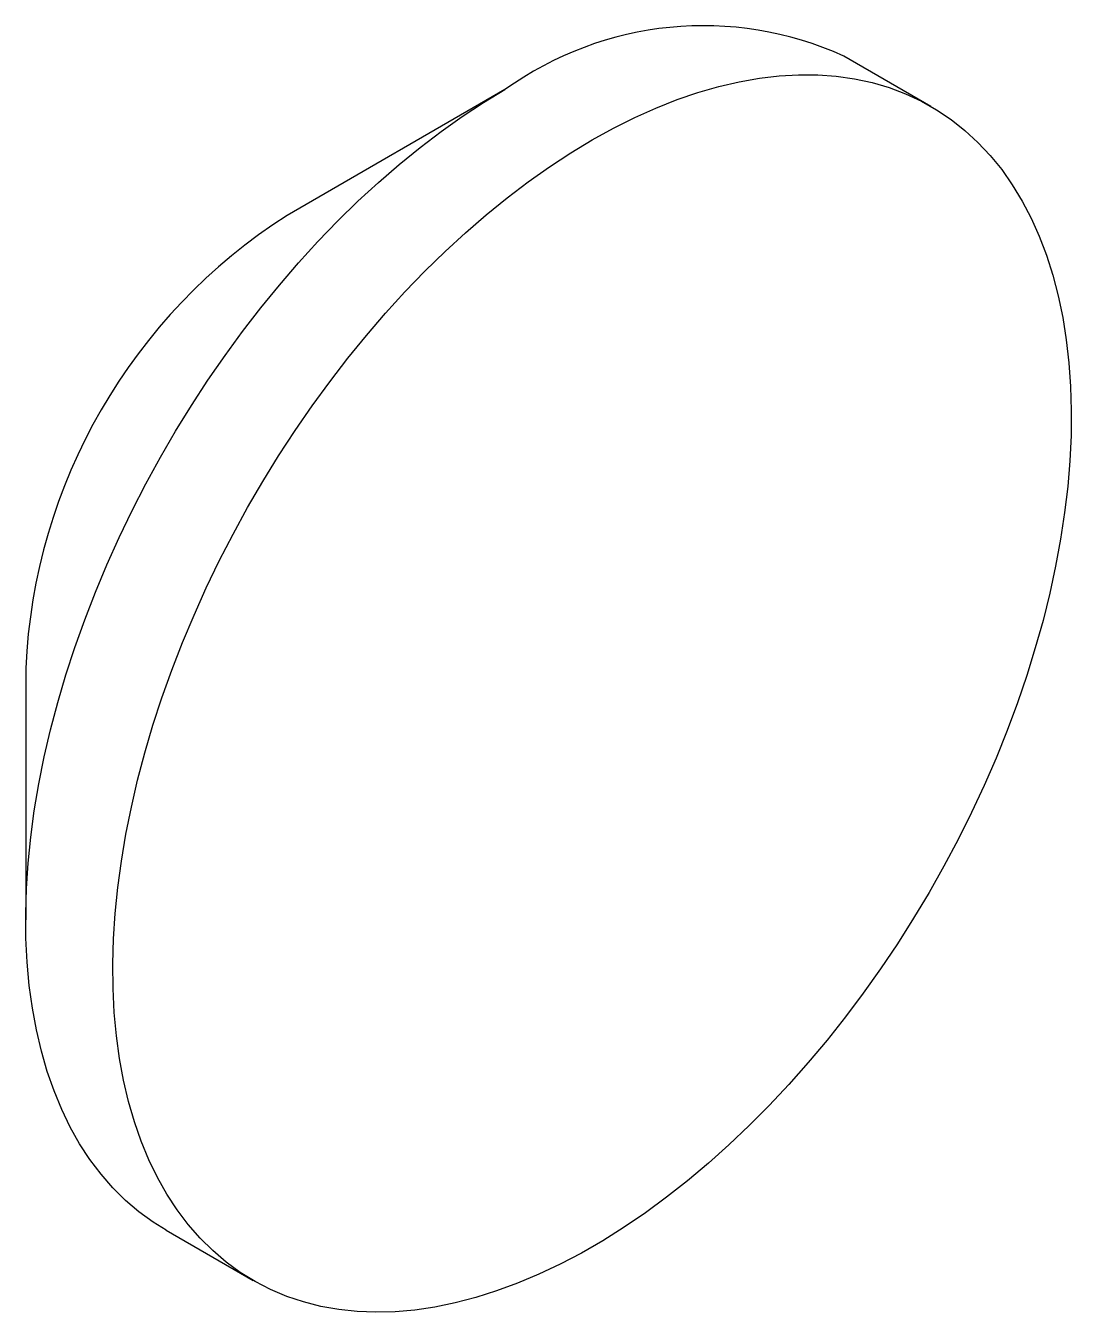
# Paper-space layout '_Isometric' of a CAD drawing. Header units: millimetres, sheet in inches. Extents: x -9.2 to 7.8, y -10 to 10.8.
import ezdxf

# ---------------------------------------------------------------- set-up
doc = ezdxf.new("R2010")
doc.units = ezdxf.units.MM

psp = doc.layouts.new('_Isometric')

# ---------------------------------------------------------------- linework, layer by layer
at = {"color": 7, "linetype": 'Continuous', "lineweight": 25}
for p, q in [((5.5, 9.527), (4.085, 10.343)), ((-1.415, 9.798), (-4.95, 7.756)), ((-9.192, 0.408), (-9.192, -3.674)), ((-6.914, -8.71), (-5.5, -9.527))]:
    psp.add_line(p, q, dxfattribs=at)
at = {"color": 7, "linetype": 'Continuous', "lineweight": 25, "flags": 128}
for points in [[(0, 8.982), (0.346, 9.173), (0.692, 9.346), (1.037, 9.5), (1.379, 9.636), (1.719, 9.752), (2.055, 9.849), (2.387, 9.927), (2.715, 9.984), (3.037, 10.022), (3.353, 10.04), (3.662, 10.038), (3.964, 10.016), (4.258, 9.975), (4.544, 9.913), (4.821, 9.832), (5.088, 9.731), (5.345, 9.611), (5.591, 9.472), (5.826, 9.314), (6.05, 9.137), (6.262, 8.943), (6.461, 8.731), (6.648, 8.501), (6.821, 8.254), (6.981, 7.991), (7.127, 7.713), (7.258, 7.418), (7.376, 7.11), (7.478, 6.787), (7.566, 6.45), (7.639, 6.101), (7.697, 5.74), (7.739, 5.367), (7.766, 4.983), (7.778, 4.59), (7.774, 4.188), (7.755, 3.777), (7.72, 3.359), (7.67, 2.934), (7.605, 2.503), (7.524, 2.067), (7.429, 1.628), (7.319, 1.184), (7.194, 0.739), (7.056, 0.292), (6.903, -0.155), (6.736, -0.602), (6.556, -1.048), (6.363, -1.492), (6.158, -1.933), (5.94, -2.37), (5.71, -2.802), (5.469, -3.229), (5.217, -3.649), (4.955, -4.063), (4.683, -4.468), (4.402, -4.864), (4.112, -5.25), (3.814, -5.626), (3.508, -5.991), (3.195, -6.344), (2.876, -6.685), (2.551, -7.012), (2.222, -7.325), (1.887, -7.624), (1.549, -7.908), (1.208, -8.175), (0.865, -8.427), (0.52, -8.662), (0.173, -8.88), (-0.173, -9.08), (-0.52, -9.262), (-0.865, -9.425), (-1.208, -9.57), (-1.549, -9.696), (-1.887, -9.803), (-2.222, -9.89), (-2.551, -9.958), (-2.876, -10.006), (-3.195, -10.034), (-3.508, -10.042), (-3.814, -10.03), (-4.112, -9.998), (-4.402, -9.946), (-4.683, -9.875), (-4.955, -9.784), (-5.217, -9.673), (-5.469, -9.544), (-5.71, -9.395), (-5.94, -9.228), (-6.158, -9.042), (-6.363, -8.839), (-6.556, -8.618), (-6.736, -8.38), (-6.903, -8.125), (-7.056, -7.854), (-7.194, -7.567), (-7.319, -7.266), (-7.429, -6.95), (-7.524, -6.62), (-7.605, -6.277), (-7.67, -5.922), (-7.72, -5.555), (-7.755, -5.176), (-7.774, -4.788), (-7.778, -4.39), (-7.766, -3.983), (-7.739, -3.569), (-7.697, -3.147), (-7.639, -2.719), (-7.566, -2.286), (-7.478, -1.848), (-7.376, -1.406), (-7.258, -0.962), (-7.127, -0.516), (-6.981, -0.069), (-6.821, 0.379), (-6.648, 0.825), (-6.461, 1.27), (-6.262, 1.713), (-6.05, 2.152), (-5.826, 2.587), (-5.591, 3.016), (-5.345, 3.44), (-5.088, 3.857), (-4.821, 4.266), (-4.544, 4.667), (-4.258, 5.058), (-3.964, 5.44), (-3.662, 5.81), (-3.353, 6.169), (-3.037, 6.516), (-2.715, 6.85), (-2.387, 7.17), (-2.055, 7.477), (-1.719, 7.768), (-1.379, 8.044), (-1.037, 8.303), (-0.692, 8.547), (-0.346, 8.773), (0, 8.982)], [(-6.914, -8.71), (-7.124, -8.579), (-7.354, -8.412), (-7.572, -8.226), (-7.777, -8.022), (-7.97, -7.801), (-8.15, -7.563), (-8.317, -7.308), (-8.47, -7.037), (-8.609, -6.751), (-8.733, -6.449), (-8.843, -6.133), (-8.938, -5.804), (-9.019, -5.461), (-9.084, -5.105), (-9.134, -4.738), (-9.169, -4.36), (-9.188, -3.971), (-9.192, -3.573), (-9.18, -3.167), (-9.153, -2.752), (-9.111, -2.331), (-9.053, -1.903), (-8.981, -1.469), (-8.893, -1.031), (-8.79, -0.59), (-8.673, -0.146), (-8.541, 0.301), (-8.395, 0.748), (-8.235, 1.195), (-8.062, 1.642), (-7.876, 2.087), (-7.676, 2.529), (-7.464, 2.968), (-7.241, 3.403), (-7.005, 3.833), (-6.759, 4.257), (-6.502, 4.673), (-6.235, 5.083), (-5.958, 5.483), (-5.672, 5.875), (-5.378, 6.256), (-5.076, 6.627), (-4.767, 6.986), (-4.451, 7.333), (-4.129, 7.667), (-3.801, 7.987), (-3.469, 8.293), (-3.133, 8.584), (-2.793, 8.86), (-2.451, 9.12), (-2.107, 9.363), (-1.761, 9.589), (-1.414, 9.798)]]:
    psp.add_lwpolyline(points, dxfattribs=at)
at = {"color": 7, "linetype": 'Continuous', "lineweight": 25}
for centre, radius, start, end in [((1.807, 5.314), 5.521, 65.6239, 125.6865), ((-0.005, 0.003), 9.196, 122.5262, 177.4738)]:
    psp.add_arc(centre, radius, start, end, dxfattribs=at)

doc.saveas('drawing.dxf')
